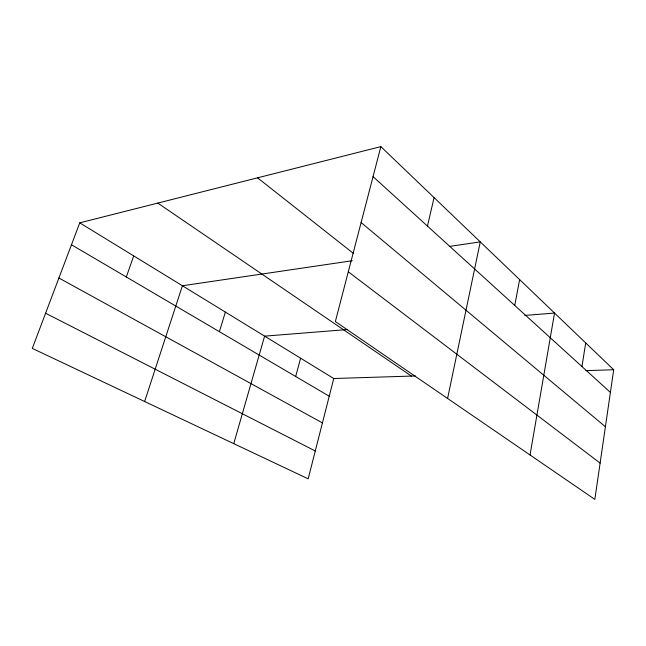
<?xml version="1.0" encoding="UTF-8"?>
<svg xmlns="http://www.w3.org/2000/svg" width="646" height="646" viewBox="0 0 646 646"><rect width="100%" height="100%" fill="white"/><g stroke="black" fill="none" stroke-linecap="round" stroke-linejoin="round"><path stroke-width="0.97" d="M380.865 146.618L613.7 369.754L594.837 499.382L335.347 321.546L380.865 146.618L79.765 222.838L32.3 348.404L308.174 478.831L333.756 378.516L79.765 222.838M581.965 366.557L585.704 342.921M530.035 454.97L554.543 313.06L524.657 315.434M514.741 305.437L519.634 279.605M447.589 398.469L480.261 241.87L449.317 246.433M427.458 226.076L434.064 197.603M295.674 376.489L300.616 358.199M233.755 443.64L264.61 336.138L347.669 329.525M219.382 331.664L225.365 312.083M144.631 401.505L182.414 285.758L352.223 260.742M126.317 276.989L133.714 255.905M333.756 378.516L415.443 375.956M585.898 370.626L613.7 369.754M45.591 313.229L315.272 450.981M58.907 278.006L322.435 422.904M71.48 244.761L329.242 396.216M157.794 203.086L411.445 376.085M348.299 271.78L600.118 463.101M257.56 177.836L353.249 253.264M361.106 222.539L605.407 426.748M373.057 176.624L610.405 392.413"/></g></svg>
